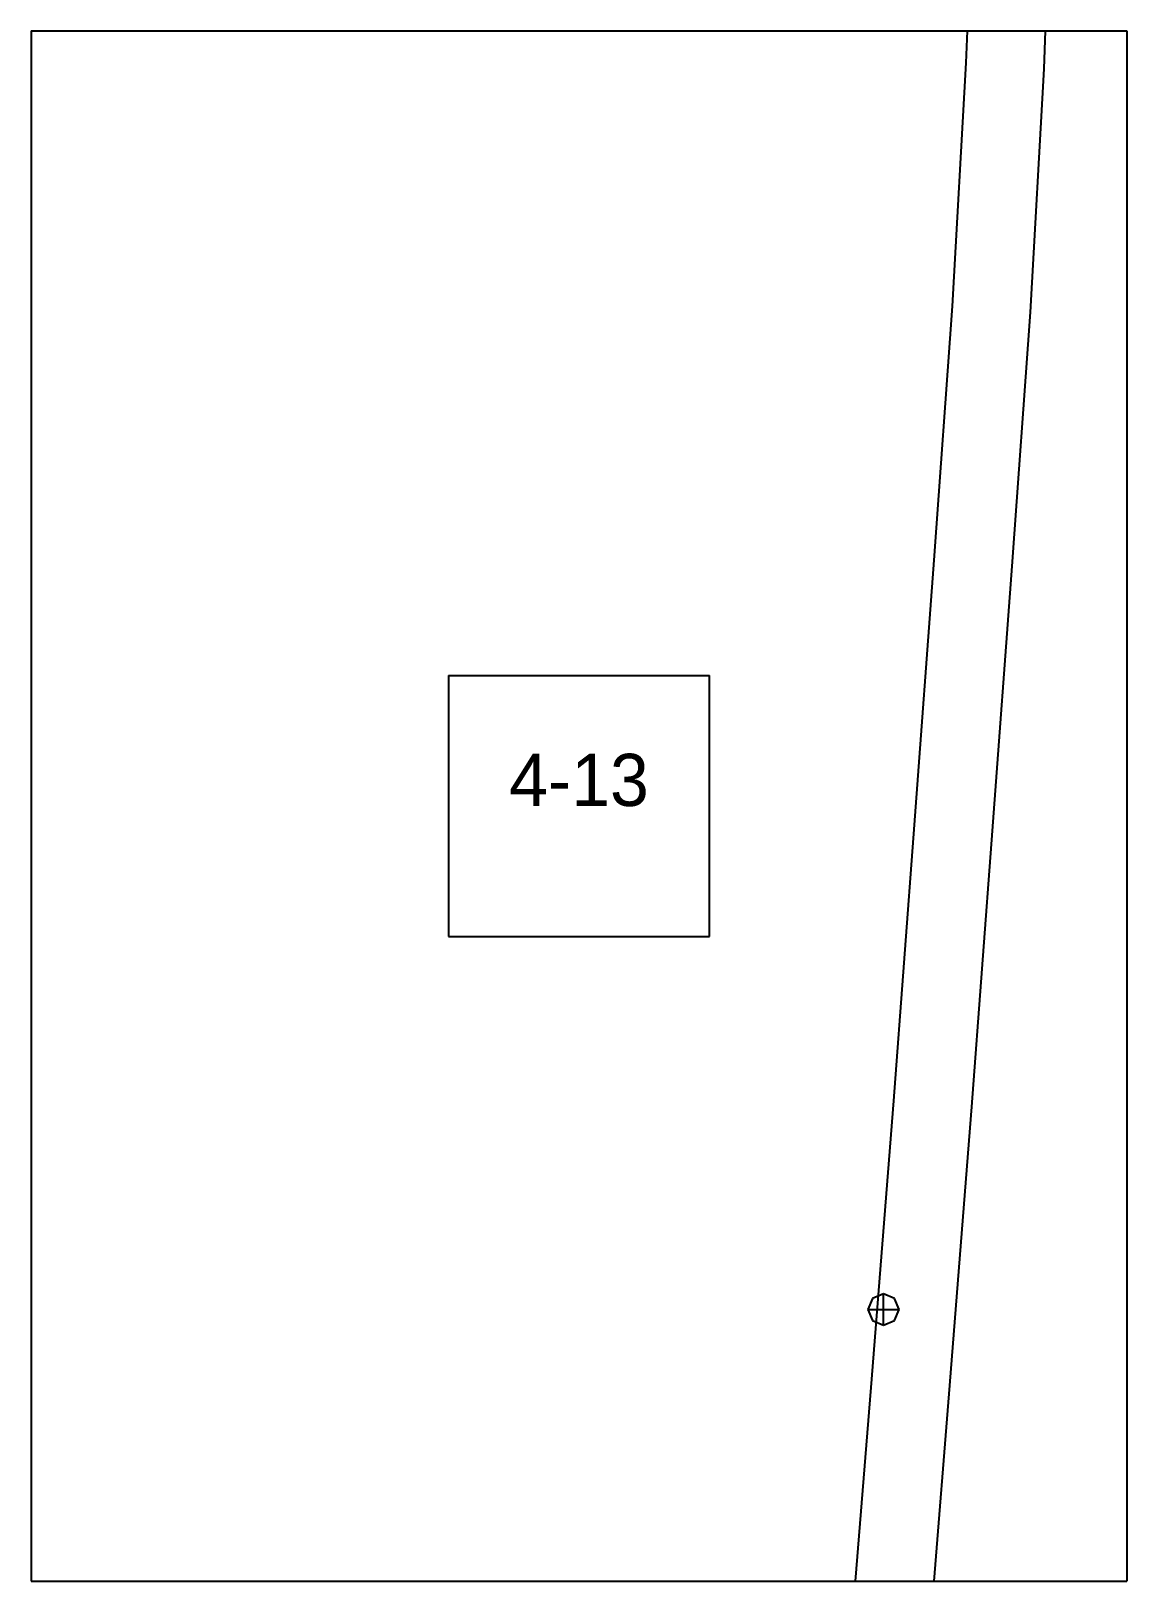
# Paper-space layout 'Plan 4-13' of a CAD drawing. Header units: metres, sheet in millimetres. Extents: x 0 to 210, y 0 to 297.
# The model-space entities are those that its viewports show. They can reach past a viewport. Long polylines and large blocks are cut down to what shows.
import ezdxf
from ezdxf.enums import TextEntityAlignment as Align

# ---------------------------------------------------------------- set-up
doc = ezdxf.new("R2010")
doc.units = ezdxf.units.M
for name, color, linetype in [('default', 7, 'Continuous'), ('TEXTLAYER', 7, 'Continuous'), ('VIEWPORTS', 7, 'Continuous')]:
    doc.layers.add(name, color=color, linetype=linetype)

msp = doc.modelspace()

# ---------------------------------------------------------------- linework, layer by layer
at = {"color": 9}
for p, q in [((2520, -594), (2520, -891)), ((2520, -594), (2520, -891)), ((2730, -594), (2730, -891)), ((2730, -594), (2730, -891)), ((2310, -891), (2520, -891)), ((2310, -891), (2520, -891)), ((2520, -891), (2730, -891)), ((2520, -891), (2520, -1188)), ((2520, -891), (2730, -891)), ((2520, -891), (2520, -1188)), ((2730, -891), (2940, -891)), ((2730, -891), (2730, -1188)), ((2730, -891), (2940, -891)), ((2730, -891), (2730, -1188)), ((2600, -1014.5), (2650, -1014.5)), ((2600, -1014.5), (2600, -1064.5)), ((2650, -1064.5), (2650, -1014.5)), ((2600, -1064.5), (2650, -1064.5)), ((2310, -1188), (2520, -1188)), ((2310, -1188), (2520, -1188)), ((2520, -1188), (2730, -1188)), ((2520, -1188), (2520, -1485)), ((2520, -1188), (2730, -1188)), ((2520, -1188), (2520, -1485)), ((2730, -1188), (2940, -1188)), ((2730, -1188), (2730, -1485)), ((2730, -1188), (2940, -1188)), ((2730, -1188), (2730, -1485))]:
    msp.add_line(p, q, dxfattribs=at)
at = {"layer": 'default', "color": 7, "linetype": 'Continuous'}
for p, q in [((2699.18, -897.09), (2700.85, -852.46)), ((2714.13, -898.26), (2715.8, -853.6)), ((2700.77, -889.56), (2700.77, -883.56)), ((2698.65, -888.68), (2700.77, -889.56)), ((2700.77, -889.56), (2702.9, -888.68)), ((2696.54, -943.73), (2699.18, -897.09)), ((2711.49, -944.9), (2714.13, -898.26)), ((2693.03, -992.38), (2696.54, -943.73)), ((2707.98, -993.56), (2711.49, -944.9)), ((2689.29, -1043.11), (2693.03, -992.38)), ((2704.25, -1044.29), (2707.98, -993.56)), ((2685.32, -1095.97), (2689.29, -1043.11)), ((2700.28, -1097.15), (2704.25, -1044.29)), ((2680.96, -1150.94), (2685.32, -1095.97)), ((2695.92, -1152.13), (2700.28, -1097.15)), ((2681.23, -1133.87), (2680.35, -1135.99)), ((2683.35, -1132.99), (2681.23, -1133.87)), ((2685.47, -1133.87), (2683.35, -1132.99)), ((2683.35, -1138.99), (2683.35, -1132.99)), ((2686.35, -1135.99), (2685.47, -1133.87)), ((2680.35, -1135.99), (2681.23, -1138.11)), ((2680.35, -1135.99), (2686.35, -1135.99)), ((2685.47, -1138.11), (2686.35, -1135.99)), ((2681.23, -1138.11), (2683.35, -1138.99)), ((2683.35, -1138.99), (2685.47, -1138.11)), ((2676.41, -1208.07), (2680.96, -1150.94)), ((2691.36, -1209.27), (2695.92, -1152.13))]:
    msp.add_line(p, q, dxfattribs=at)

# ---------------------------------------------------------------- texts
at = {"layer": 'TEXTLAYER', "color": 1}
msp.add_text('4-13', height=10, dxfattribs=at).set_placement((2625, -1039.5), align=Align.CENTER)

psp = doc.layouts.new('Plan 4-13')

# ---------------------------------------------------------------- viewports
at = {"layer": 'VIEWPORTS'}
psp.add_viewport(center=(105, 148.5), size=(210, 297), view_center_point=(2625, -1039.5), view_height=297, dxfattribs=at)

doc.saveas('drawing.dxf')
